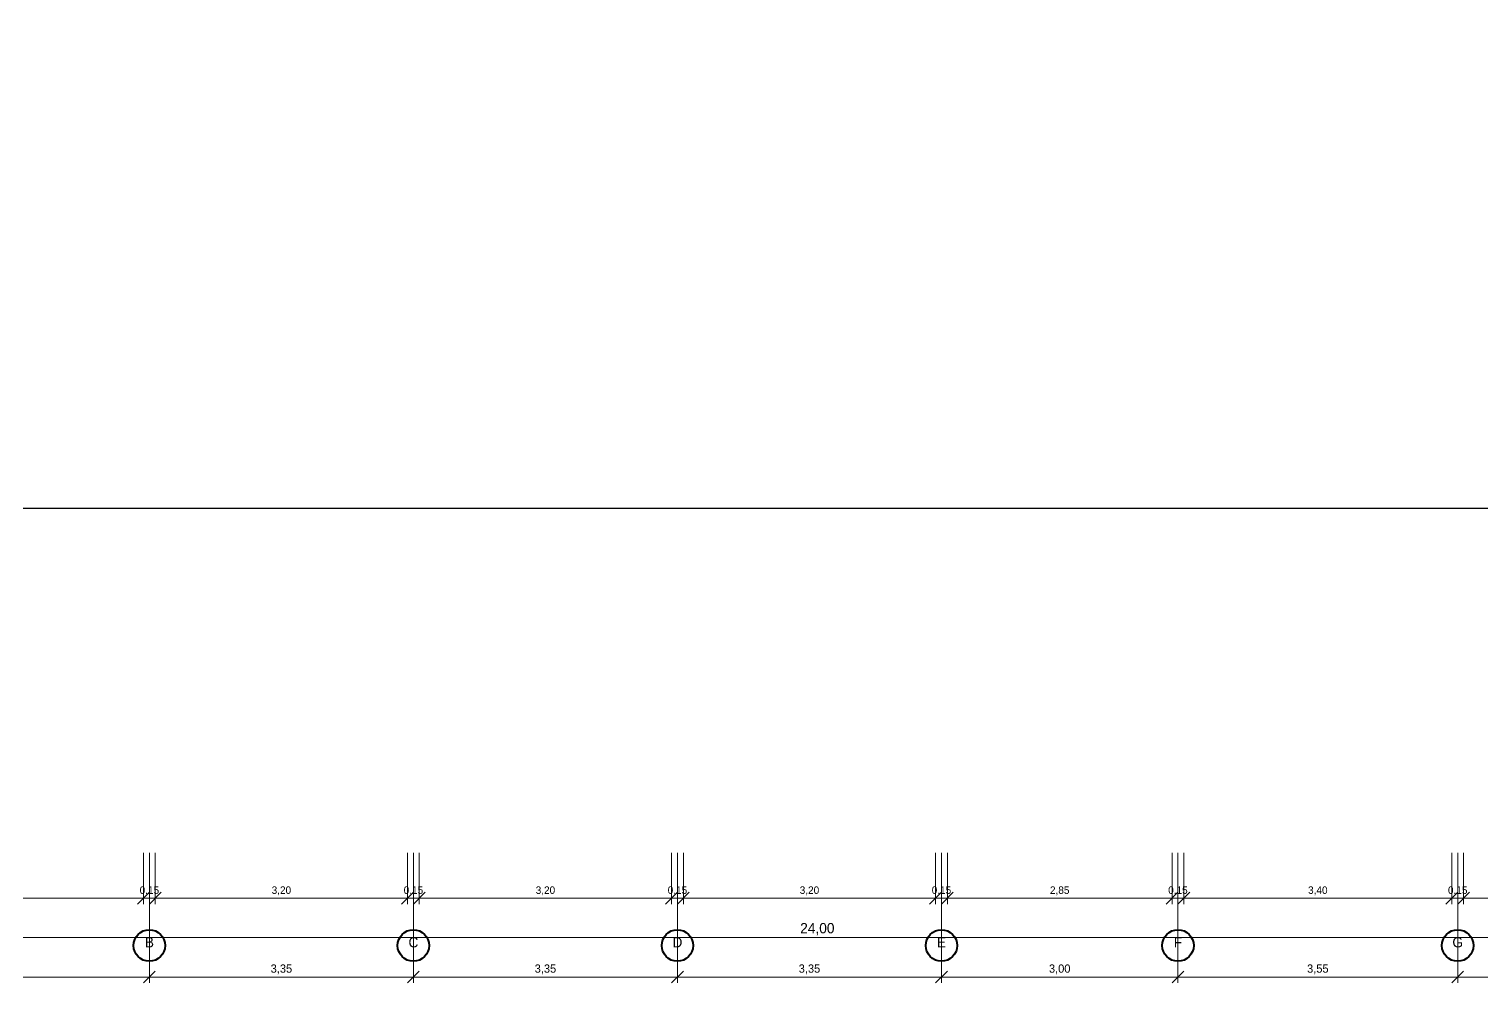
# Model space of a CAD drawing. Header units: metres. Extents: x -8 to 108, y -29 to 108.
# Drawn here: x 7 to 25.43, y -14.03 to -1.92 of the extents above; entities that cross this region are included whole.
import ezdxf
from ezdxf.enums import TextEntityAlignment as Align

# ---------------------------------------------------------------- set-up
doc = ezdxf.new("R2010")
doc.units = ezdxf.units.M
for name, color, linetype, lineweight in [('cota', 7, 'CONTINUOUS', 13), ('cota-texto', 7, 'CONTINUOUS', 5), ('marco-fino', 7, 'CONTINUOUS', 25), ('marco-medio', 7, 'CONTINUOUS', 40), ('texto', 7, 'CONTINUOUS', 5)]:
    doc.layers.add(name, color=color, linetype=linetype, lineweight=lineweight)

msp = doc.modelspace()

# ---------------------------------------------------------------- linework, layer by layer
at = {"layer": 'cota'}
for p, q in [((8.45, -12.375), (8.45, -13.025)), ((8.45, -12.375), (8.45, -13.025)), ((8.525, -12.375), (8.525, -14.025)), ((8.525, -12.375), (8.525, -14.025)), ((8.6, -12.375), (8.6, -13.025)), ((8.6, -12.375), (8.6, -13.025)), ((11.8, -12.375), (11.8, -13.025)), ((11.8, -12.375), (11.8, -13.025)), ((11.875, -12.375), (11.875, -14.025)), ((11.875, -12.375), (11.875, -14.025)), ((11.95, -12.375), (11.95, -13.025)), ((11.95, -12.375), (11.95, -13.025)), ((15.15, -12.375), (15.15, -13.025)), ((15.15, -12.375), (15.15, -13.025)), ((15.225, -12.375), (15.225, -14.025)), ((15.225, -12.375), (15.225, -14.025)), ((15.3, -12.375), (15.3, -13.025)), ((15.3, -12.375), (15.3, -13.025)), ((18.5, -12.375), (18.5, -13.025)), ((18.5, -12.375), (18.5, -13.025)), ((18.575, -12.375), (18.575, -14.025)), ((18.575, -12.375), (18.575, -14.025)), ((18.65, -12.375), (18.65, -13.025)), ((18.65, -12.375), (18.65, -13.025)), ((21.5, -12.375), (21.5, -13.025)), ((21.5, -12.375), (21.5, -13.025)), ((21.575, -12.375), (21.575, -14.025)), ((21.575, -12.375), (21.575, -14.025)), ((21.65, -12.375), (21.65, -13.025)), ((21.65, -12.375), (21.65, -13.025)), ((25.05, -12.375), (25.05, -13.025)), ((25.05, -12.375), (25.05, -13.025)), ((25.125, -12.375), (25.125, -14.025)), ((25.125, -12.375), (25.125, -14.025)), ((25.2, -12.375), (25.2, -13.025)), ((25.2, -12.375), (25.2, -13.025)), ((8.375, -13.025), (8.525, -12.875)), ((8.375, -13.025), (8.525, -12.875)), ((8.525, -13.025), (8.675, -12.875)), ((8.525, -13.025), (8.675, -12.875)), ((11.725, -13.025), (11.875, -12.875)), ((11.725, -13.025), (11.875, -12.875)), ((11.875, -13.025), (12.025, -12.875)), ((11.875, -13.025), (12.025, -12.875)), ((15.075, -13.025), (15.225, -12.875)), ((15.075, -13.025), (15.225, -12.875)), ((15.225, -13.025), (15.375, -12.875)), ((15.225, -13.025), (15.375, -12.875)), ((18.425, -13.025), (18.575, -12.875)), ((18.425, -13.025), (18.575, -12.875)), ((18.575, -13.025), (18.725, -12.875)), ((18.575, -13.025), (18.725, -12.875)), ((21.425, -13.025), (21.575, -12.875)), ((21.425, -13.025), (21.575, -12.875)), ((21.575, -13.025), (21.725, -12.875)), ((21.575, -13.025), (21.725, -12.875)), ((24.975, -13.025), (25.125, -12.875)), ((24.975, -13.025), (25.125, -12.875)), ((25.125, -13.025), (25.275, -12.875)), ((25.125, -13.025), (25.275, -12.875)), ((5.25, -12.95), (8.45, -12.95)), ((8.45, -12.95), (8.6, -12.95)), ((8.6, -12.95), (11.8, -12.95)), ((11.8, -12.95), (11.95, -12.95)), ((11.95, -12.95), (15.15, -12.95)), ((15.15, -12.95), (15.3, -12.95)), ((15.3, -12.95), (18.5, -12.95)), ((18.5, -12.95), (18.65, -12.95)), ((18.65, -12.95), (21.5, -12.95)), ((21.5, -12.95), (21.65, -12.95)), ((21.65, -12.95), (25.05, -12.95)), ((25.05, -12.95), (25.2, -12.95)), ((25.2, -12.95), (28.75, -12.95)), ((5, -13.45), (29, -13.45)), ((5.125, -13.95), (8.525, -13.95)), ((8.45, -14.025), (8.6, -13.875)), ((8.45, -14.025), (8.6, -13.875)), ((8.525, -13.95), (11.875, -13.95)), ((11.8, -14.025), (11.95, -13.875)), ((11.8, -14.025), (11.95, -13.875)), ((11.875, -13.95), (15.225, -13.95)), ((15.15, -14.025), (15.3, -13.875)), ((15.15, -14.025), (15.3, -13.875)), ((15.225, -13.95), (18.575, -13.95)), ((18.5, -14.025), (18.65, -13.875)), ((18.5, -14.025), (18.65, -13.875)), ((18.575, -13.95), (21.575, -13.95)), ((21.5, -14.025), (21.65, -13.875)), ((21.5, -14.025), (21.65, -13.875)), ((21.575, -13.95), (25.125, -13.95)), ((25.05, -14.025), (25.2, -13.875)), ((25.05, -14.025), (25.2, -13.875)), ((25.125, -13.95), (28.875, -13.95))]:
    msp.add_line(p, q, dxfattribs=at)
at = {"layer": 'marco-fino'}
msp.add_lwpolyline([(-8, -8), (108, -8), (108, 108), (-8, 108)], close=True, dxfattribs=at)
at = {"layer": 'marco-medio'}
for centre in [(8.525, -13.55), (11.875, -13.55), (15.225, -13.55), (18.575, -13.55), (21.575, -13.55), (25.125, -13.55)]:
    msp.add_circle(centre, 0.2, dxfattribs=at)

# ---------------------------------------------------------------- texts
at = {"layer": 'cota-texto'}
for s, height, p in [('0,15', 0.095, (8.525, -12.895)), ('3,20', 0.095, (10.2, -12.895)), ('0,15', 0.095, (11.875, -12.895)), ('3,20', 0.095, (13.55, -12.895)), ('0,15', 0.095, (15.225, -12.895)), ('3,20', 0.095, (16.9, -12.895)), ('0,15', 0.095, (18.575, -12.895)), ('2,85', 0.095, (20.075, -12.895)), ('0,15', 0.095, (21.575, -12.895)), ('3,40', 0.095, (23.35, -12.895)), ('0,15', 0.095, (25.125, -12.895)), ('24,00', 0.13, (17, -13.395)), ('3,35', 0.105, (10.2, -13.895)), ('3,35', 0.105, (13.55, -13.895)), ('3,35', 0.105, (16.9, -13.895)), ('3,00', 0.105, (20.075, -13.895)), ('3,55', 0.105, (23.35, -13.895))]:
    msp.add_text(s, height=height, dxfattribs=at).set_placement(p, align=Align.CENTER)
at = {"layer": 'texto'}
for s, p in [('B', (8.525, -13.574)), ('C', (11.875, -13.574)), ('D', (15.225, -13.574)), ('E', (18.575, -13.574)), ('F', (21.575, -13.574)), ('G', (25.125, -13.574))]:
    msp.add_text(s, height=0.13, dxfattribs=at).set_placement(p, align=Align.CENTER)

doc.saveas('drawing.dxf')
